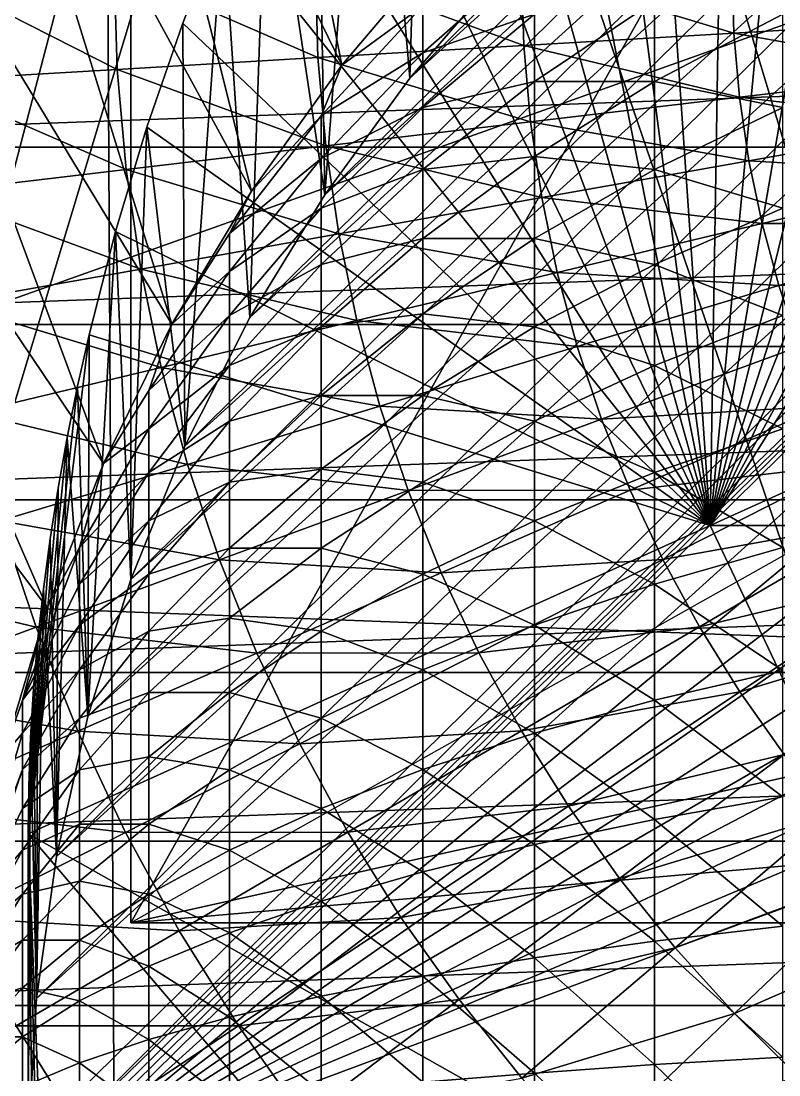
# Model space of a CAD drawing. Header units: metres. Extents: x -4.09 to 4.09, y -3.78 to 3.78.
# Drawn here: x -2.273 to -1.355, y -0.519 to 0.757 of the extents above; entities that cross this region are included whole.
import ezdxf

# ---------------------------------------------------------------- set-up
doc = ezdxf.new("R2010")
doc.units = ezdxf.units.M

msp = doc.modelspace()

# ---------------------------------------------------------------- linework, layer by layer
at = {"layer": 'statue_1', "color": 253}
for points in [[(-3.232, 0.082765, 16.714041), (3.348243, -0.166798, 15.068974), (3.367858, 2.430878, 15.064072)], [(-3.232, 2.430878, 16.714041), (-3.232, 0.082765, 16.714041), (3.367858, 2.430878, 15.064072)], [(-2.157675, -1.034236, 9.351602), (-2.881203, 1.737868, 9.351602), (-2.176662, 2.430878, 9.351602)], [(-2.176662, 2.430878, 9.351602), (2.236946, 2.430878, 9.351602), (2.216392, -1.034236, 9.351602)], [(-2.157675, -1.034236, 9.351602), (-2.176662, 2.430878, 9.351602), (2.216392, -1.034236, 9.351602)], [(-0.26407, 2.283835, 15.672838), (-0.086352, 2.290978, 15.674101), (-1.437844, 0.146119, 15.295901)], [(-1.437844, 0.146119, 15.295901), (-0.086352, 2.290978, 15.674101), (1.265203, 0.146119, 15.295901)], [(-0.440659, 2.262435, 15.669063), (-0.26407, 2.283835, 15.672838), (-1.437844, 0.146119, 15.295901)], [(-0.614804, 2.226872, 15.662797), (-0.440659, 2.262435, 15.669063), (-1.437844, 0.146119, 15.295901)], [(-0.785503, 2.177461, 15.654083), (-0.614804, 2.226872, 15.662797), (-1.437844, 0.146119, 15.295901)], [(-0.951503, 2.114514, 15.642981), (-0.785503, 2.177461, 15.654083), (-1.437844, 0.146119, 15.295901)], [(-1.111736, 2.038408, 15.629562), (-0.951503, 2.114514, 15.642981), (-1.437844, 0.146119, 15.295901)], [(-1.26514, 1.949675, 15.613918), (-1.111736, 2.038408, 15.629562), (-1.437844, 0.146119, 15.295901)], [(-1.516551, 1.881307, 19.939117), (-1.326677, 1.978532, 19.947624), (-0.086352, -3.568463, 19.462326)], [(-2.139753, 1.975148, 9.007879), (-2.139753, -0.334928, 9.007879), (-2.139753, -0.334928, 9.392891)], [(-2.139753, 1.975148, 9.392891), (-2.139753, 1.975148, 9.007879), (-2.139753, -0.334928, 9.392891)], [(1.967048, -0.334928, 9.392891), (1.967048, 1.975148, 9.392891), (-2.139753, 1.975148, 9.392891)], [(-2.139753, -0.334928, 9.392891), (1.967048, -0.334928, 9.392891), (-2.139753, 1.975148, 9.392891)], [(-2.139753, -0.334928, 9.007879), (-2.139753, 1.975148, 9.007879), (1.967048, 1.975148, 9.007879)], [(-2.139753, -0.334928, 9.007879), (1.967048, -0.334928, 9.007879), (1.967048, 1.975148, 9.007879)], [(1.967048, 1.975148, 9.007879), (1.967048, -0.334928, 9.007879), (-2.139753, 1.975148, 9.007879)], [(1.967048, -0.334928, 9.007879), (-2.139753, -0.334928, 9.007879), (-2.139753, 1.975148, 9.007879)], [(-2.139753, -0.334928, 9.007879), (-2.139753, 1.975148, 9.007879), (-0.984715, 1.718473, 7.467829)], [(-1.410648, 1.848941, 15.596153), (-1.26514, 1.949675, 15.613918), (-1.437844, 0.146119, 15.295901)], [(-1.698718, 1.770547, 19.929426), (-1.516551, 1.881307, 19.939117), (-0.086352, -3.568463, 19.462326)], [(-1.54732, 1.736802, 15.576384), (-1.410648, 1.848941, 15.596153), (-1.437844, 0.146119, 15.295901)], [(-1.872362, 1.646816, 19.918602), (-1.698718, 1.770547, 19.929426), (-0.086352, -3.568463, 19.462326)], [(-2.881203, -0.314374, 9.351602), (-2.881203, 1.737868, 9.351602), (-2.157675, -1.034236, 9.351602)], [(-1.54732, 1.736802, 15.576384), (-1.437844, 0.146119, 15.295901), (-1.629661, 1.619964, 15.787277)], [(-0.984715, -0.078253, 7.467829), (-2.139753, -0.334928, 9.007879), (-0.984715, 1.718473, 7.467829)], [(-2.852064, -1.597279, 19.634781), (-1.872362, 1.646816, 19.918602), (-0.086352, -3.568463, 19.462326)], [(-2.036418, 1.510802, 19.9067), (-1.872362, 1.646816, 19.918602), (-2.852064, -1.597279, 19.634781)], [(-1.437844, 0.146119, 15.295901), (-1.707741, 1.500744, 15.987391), (-1.629661, 1.619964, 15.787277)], [(-2.190073, 1.363195, 19.893789), (-2.036418, 1.510802, 19.9067), (-2.852064, -1.597279, 19.634781)], [(-0.120316, 1.510739, 20.097628), (-2.264017, -0.600407, 19.72538), (-2.264268, -0.634058, 19.72057)], [(-0.053453, 1.509987, 20.101959), (-0.120316, 1.510739, 20.097628), (-2.264268, -0.634058, 19.72057)], [(-2.258753, -0.639698, 19.720448), (-0.053453, 1.509987, 20.101959), (-2.264268, -0.634058, 19.72057)], [(-2.264017, -0.600407, 19.72538), (-0.120316, 1.510739, 20.097628), (-2.254116, -0.42692, 19.755968)], [(-2.258753, -0.639698, 19.720448), (-2.253239, -0.645307, 19.720566), (-0.053453, 1.509987, 20.101959)], [(-0.120316, 1.510739, 20.097628), (-0.296467, 1.500995, 20.095909), (-2.254116, -0.42692, 19.755968)], [(-2.253239, -0.645307, 19.720566), (-2.247724, -0.650978, 19.720924), (-0.053453, 1.509987, 20.101959)], [(-0.053453, 1.509987, 20.101959), (-2.247724, -0.650978, 19.720924), (0.124578, 1.495825, 20.124771)], [(-2.254116, -0.42692, 19.755968), (-0.296467, 1.500995, 20.095909), (-2.22999, -0.254779, 19.786316)], [(0.301167, 1.467062, 20.14677), (0.124578, 1.495825, 20.124771), (-2.247724, -0.650978, 19.720924)], [(-0.471239, 1.477245, 20.091721), (-2.22999, -0.254779, 19.786316), (-0.296467, 1.500995, 20.095909)], [(-1.781435, 1.379519, 16.17618), (-1.707741, 1.500744, 15.987391), (-1.437844, 0.146119, 15.295901)], [(-2.191827, -0.085177, 19.816227), (-2.22999, -0.254779, 19.786316), (-0.471239, 1.477245, 20.091721)], [(-0.643505, 1.439614, 20.085087), (-2.191827, -0.085177, 19.816227), (-0.471239, 1.477245, 20.091721)], [(-2.190073, 1.329982, 20.273502), (-1.884331, 0.703553, 20.218697), (-2.036418, 1.477558, 20.286413)], [(-1.762636, 0.846711, 20.23122), (-2.036418, 1.477558, 20.286413), (-1.884331, 0.703553, 20.218697)], [(0.475125, 1.423885, 20.167812), (0.301167, 1.467062, 20.14677), (-2.247724, -0.650978, 19.720924)], [(-2.191827, -0.085177, 19.816227), (-0.643505, 1.439614, 20.085087), (-2.139815, 0.080885, 19.845505)], [(-0.812136, 1.388417, 20.076057), (-2.139815, 0.080885, 19.845505), (-0.643505, 1.439614, 20.085087)], [(0.645385, 1.366579, 20.187757), (0.475125, 1.423885, 20.167812), (-2.247724, -0.650978, 19.720924)], [(-2.074331, 0.242215, 19.873951), (-2.139815, 0.080885, 19.845505), (-0.812136, 1.388417, 20.076057)], [(-0.975942, 1.323904, 20.064686), (-2.074331, 0.242215, 19.873951), (-0.812136, 1.388417, 20.076057)], [(-1.850492, 1.25657, 16.35313), (-1.781435, 1.379519, 16.17618), (-1.437844, 0.146119, 15.295901)], [(-1.850492, 1.25657, 16.35313), (-1.801739, 0.687699, 19.952503), (-1.781435, 1.379519, 16.17618)], [(-1.687501, 0.82011, 19.975849), (-1.781435, 1.379519, 16.17618), (-1.801739, 0.687699, 19.952503)], [(0.810695, 1.295517, 20.20647), (0.645385, 1.366579, 20.187757), (-2.247724, -0.650978, 19.720924)], [(-2.33251, 1.204841, 19.879934), (-2.190073, 1.363195, 19.893789), (-2.852064, -1.597279, 19.634781)], [(-2.190073, 1.329982, 20.273502), (-2.33251, 1.171628, 20.259645), (-1.993744, 0.550871, 20.205338)], [(-1.884331, 0.703553, 20.218697), (-2.190073, 1.329982, 20.273502), (-1.993744, 0.550871, 20.205338)], [(-2.074331, 0.242215, 19.873951), (-0.975942, 1.323904, 20.064686), (-1.995812, 0.397812, 19.901386)], [(-1.13392, 1.246575, 20.051048), (-1.995812, 0.397812, 19.901386), (-0.975942, 1.323904, 20.064686)], [(0.969989, 1.211201, 20.223824), (0.810695, 1.295517, 20.20647), (-2.247724, -0.650978, 19.720924)], [(-1.914786, 1.132275, 16.517757), (-1.850492, 1.25657, 16.35313), (-1.437844, 0.146119, 15.295901)], [(-1.914786, 1.132275, 16.517757), (-1.90476, 0.546609, 19.927628), (-1.850492, 1.25657, 16.35313)], [(-1.90476, 0.546609, 19.927628), (-1.801739, 0.687699, 19.952503), (-1.850492, 1.25657, 16.35313)], [(-1.90476, 0.546609, 19.927628), (-1.995812, 0.397812, 19.901386), (-1.13392, 1.246575, 20.051048)], [(-1.285067, 1.156902, 20.035236), (-1.90476, 0.546609, 19.927628), (-1.13392, 1.246575, 20.051048)], [(1.122264, 1.114196, 20.239704), (0.969989, 1.211201, 20.223824), (-2.247724, -0.650978, 19.720924)], [(-2.462978, 1.003311, 20.244921), (-2.090122, 0.389728, 20.191238), (-2.33251, 1.171628, 20.259645)], [(-1.993744, 0.550871, 20.205338), (-2.33251, 1.171628, 20.259645), (-2.090122, 0.389728, 20.191238)], [(-1.90476, 0.546609, 19.927628), (-1.285067, 1.156902, 20.035236), (-1.801739, 0.687699, 19.952503)], [(-1.428319, 1.055479, 20.017353), (-1.801739, 0.687699, 19.952503), (-1.285067, 1.156902, 20.035236)], [(-1.974067, 1.006945, 16.669615), (-1.914786, 1.132275, 16.517757), (-1.437844, 0.146119, 15.295901)], [(-1.914786, 1.132275, 16.517757), (-1.974067, 1.006945, 16.669615), (-1.90476, 0.546609, 19.927628)], [(1.266393, 1.005159, 20.254005), (1.122264, 1.114196, 20.239704), (-2.247724, -0.650978, 19.720924)], [(-1.687501, 0.82011, 19.975849), (-1.801739, 0.687699, 19.952503), (-1.428319, 1.055479, 20.017353)], [(-2.462978, 1.003311, 20.244921), (-2.580725, 0.825969, 20.229404), (-2.17284, 0.221191, 20.176495)], [(-2.090122, 0.389728, 20.191238), (-2.462978, 1.003311, 20.244921), (-2.17284, 0.221191, 20.176495)], [(1.401436, 0.88478, 20.266628), (1.266393, 1.005159, 20.254005), (-2.247724, -0.650978, 19.720924)], [(-2.028147, 0.880958, 16.808289), (-1.974067, 1.006945, 16.669615), (-1.437844, 0.146119, 15.295901)], [(-2.028147, 0.880958, 16.808289), (-1.995812, 0.397812, 19.901386), (-1.974067, 1.006945, 16.669615)], [(-1.90476, 0.546609, 19.927628), (-1.974067, 1.006945, 16.669615), (-1.995812, 0.397812, 19.901386)], [(1.526577, 0.753905, 20.277493), (1.401436, 0.88478, 20.266628), (-2.247724, -0.650978, 19.720924)], [(-2.077025, 0.754625, 16.933399), (-2.028147, 0.880958, 16.808289), (-1.437844, 0.146119, 15.295901)], [(-2.077025, 0.754625, 16.933399), (-2.074331, 0.242215, 19.873951), (-2.028147, 0.880958, 16.808289)], [(-2.074331, 0.242215, 19.873951), (-1.995812, 0.397812, 19.901386), (-2.028147, 0.880958, 16.808289)], [(-1.884331, 0.703553, 20.218697), (-1.785884, 0.775461, 20.345497), (-1.762636, 0.846711, 20.23122)], [(-1.650904, 0.765498, 20.646595), (-1.650904, 0.837406, 20.525925), (-1.785884, 0.718656, 20.46167)], [(-1.785884, 0.775461, 20.345497), (-1.785884, 0.718656, 20.46167), (-1.650904, 0.837406, 20.525925)], [(-3.043504, 0.82011, 0.043246), (2.870863, 0.82011, 0.043246), (-3.035671, 0.604261, 0.043246)], [(2.862967, 0.604261, 0.043246), (-3.035671, 0.604261, 0.043246), (2.870863, 0.82011, 0.043246)], [(-2.685187, 0.640544, 20.213182), (-2.24127, 0.046419, 20.161205), (-2.580725, 0.825969, 20.229404)], [(-2.17284, 0.221191, 20.176495), (-2.580725, 0.825969, 20.229404), (-2.24127, 0.046419, 20.161205)], [(-2.396428, 0.82011, 0.994541), (-2.156296, 0.698415, 1.122091), (-2.159868, 0.82011, 1.122091)], [(-2.396428, 0.82011, 0.994541), (-2.392417, 0.684535, 0.994541), (-2.156296, 0.698415, 1.122091)], [(-2.159868, 0.82011, 1.122091), (-2.156296, 0.698415, 1.122091), (-1.913157, 0.712734, 1.23567)], [(-1.91629, 0.82011, 1.23567), (-2.159868, 0.82011, 1.122091), (-1.913157, 0.712734, 1.23567)], [(-1.91629, 0.82011, 1.23567), (-1.663813, 0.727397, 1.334895), (-1.666508, 0.82011, 1.334895)], [(-1.91629, 0.82011, 1.23567), (-1.913157, 0.712734, 1.23567), (-1.663813, 0.727397, 1.334895)], [(-1.666508, 0.82011, 1.334895), (-1.663813, 0.727397, 1.334895), (-1.409144, 0.742343, 1.419429)], [(-1.4114, 0.82011, 1.419429), (-1.666508, 0.82011, 1.334895), (-1.409144, 0.742343, 1.419429)], [(-1.4114, 0.82011, 1.419429), (-1.409144, 0.742343, 1.419429), (-1.149962, 0.757602, 1.488987)], [(-1.650904, 0.683877, 20.760918), (-1.505209, 0.781258, 20.836708), (-1.650904, 0.765498, 20.646595)], [(-1.650904, 0.683877, 20.760918), (-1.505209, 0.683877, 20.951683), (-1.505209, 0.781258, 20.836708)], [(-1.3498, 0.765498, 21.026821), (-1.505209, 0.781258, 20.836708), (-1.505209, 0.683877, 20.951683)], [(-1.785884, 0.775461, 20.345497), (-1.909334, 0.642048, 20.286972), (-1.785884, 0.718656, 20.46167)], [(-1.785884, 0.775461, 20.345497), (-1.884331, 0.703553, 20.218697), (-1.909334, 0.642048, 20.286972)], [(-0.086352, -2.879025, 19.910021), (1.526577, 0.753905, 20.277493), (-2.247724, -0.650978, 19.720924)], [(-2.120389, 0.628293, 17.044605), (-2.077025, 0.754625, 16.933399), (-1.437844, 0.146119, 15.295901)], [(-2.077025, 0.754625, 16.933399), (-2.120389, 0.628293, 17.044605), (-2.074331, 0.242215, 19.873951)], [(-1.650904, 0.765498, 20.646595), (-1.785884, 0.718656, 20.46167), (-1.785884, 0.652482, 20.572754)], [(-1.650904, 0.683877, 20.760918), (-1.650904, 0.765498, 20.646595), (-1.785884, 0.652482, 20.572754)], [(-1.3498, 0.652482, 21.139845), (-1.3498, 0.765498, 21.026821), (-1.505209, 0.683877, 20.951683)], [(-1.409144, 0.742343, 1.419429), (-1.144447, 0.695282, 1.488987), (-1.149962, 0.757602, 1.488987)], [(-1.409144, 0.742343, 1.419429), (-1.663813, 0.727397, 1.334895), (-1.402251, 0.664858, 1.419429)], [(-1.409144, 0.742343, 1.419429), (-1.402251, 0.664858, 1.419429), (-1.144447, 0.695282, 1.488987)], [(-1.913157, 0.712734, 1.23567), (-1.655604, 0.634967, 1.334895), (-1.663813, 0.727397, 1.334895)], [(-1.785884, 0.718656, 20.46167), (-1.909334, 0.642048, 20.286972), (-1.909334, 0.590537, 20.392326)], [(-1.785884, 0.652482, 20.572754), (-1.785884, 0.718656, 20.46167), (-1.909334, 0.590537, 20.392326)], [(-1.663813, 0.727397, 1.334895), (-1.655604, 0.634967, 1.334895), (-1.402251, 0.664858, 1.419429)], [(-1.913157, 0.712734, 1.23567), (-2.156296, 0.698415, 1.122091), (-1.903694, 0.605702, 1.23567)], [(-1.993744, 0.550871, 20.205338), (-1.909334, 0.642048, 20.286972), (-1.884331, 0.703553, 20.218697)], [(-1.913157, 0.712734, 1.23567), (-1.903694, 0.605702, 1.23567), (-1.655604, 0.634967, 1.334895)], [(-2.392417, 0.684535, 0.994541), (-2.145581, 0.577159, 1.122091), (-2.156296, 0.698415, 1.122091)], [(-2.156296, 0.698415, 1.122091), (-2.145581, 0.577159, 1.122091), (-1.903694, 0.605702, 1.23567)], [(-1.402251, 0.664858, 1.419429), (-1.135298, 0.6334, 1.488987), (-1.144447, 0.695282, 1.488987)], [(-2.392417, 0.684535, 0.994541), (-2.380511, 0.549429, 0.994541), (-2.145581, 0.577159, 1.122091)], [(-1.650904, 0.683877, 20.760918), (-1.785884, 0.652482, 20.572754), (-1.785884, 0.577347, 20.677994)], [(-1.650904, 0.593075, 20.868107), (-1.650904, 0.683877, 20.760918), (-1.785884, 0.577347, 20.677994)], [(-1.650904, 0.593075, 20.868107), (-1.505209, 0.683877, 20.951683), (-1.650904, 0.683877, 20.760918)], [(-1.650904, 0.593075, 20.868107), (-1.505209, 0.577347, 21.05822), (-1.505209, 0.683877, 20.951683)], [(-1.3498, 0.652482, 21.139845), (-1.505209, 0.683877, 20.951683), (-1.505209, 0.577347, 21.05822)], [(-1.402251, 0.664858, 1.419429), (-1.655604, 0.634967, 1.334895), (-1.390908, 0.587906, 1.419429)], [(-1.402251, 0.664858, 1.419429), (-1.390908, 0.587906, 1.419429), (-1.135298, 0.6334, 1.488987)], [(-1.909334, 0.530505, 20.493069), (-1.785884, 0.652482, 20.572754), (-1.909334, 0.590537, 20.392326)], [(-1.785884, 0.577347, 20.677994), (-1.785884, 0.652482, 20.572754), (-1.909334, 0.530505, 20.493069)], [(-1.3498, 0.530505, 21.243149), (-1.3498, 0.652482, 21.139845), (-1.505209, 0.577347, 21.05822)], [(-2.24127, 0.046419, 20.161205), (-2.685187, 0.640544, 20.213182), (-2.295036, -0.133366, 20.145475)], [(-1.909334, 0.590537, 20.392326), (-1.909334, 0.642048, 20.286972), (-2.020251, 0.499736, 20.224554)], [(-1.993744, 0.550871, 20.205338), (-2.020251, 0.499736, 20.224554), (-1.909334, 0.642048, 20.286972)], [(-2.158239, 0.502305, 17.141605), (-2.120389, 0.628293, 17.044605), (-1.437844, 0.146119, 15.295901)], [(-2.158239, 0.502305, 17.141605), (-2.139815, 0.080885, 19.845505), (-2.120389, 0.628293, 17.044605)], [(-2.074331, 0.242215, 19.873951), (-2.120389, 0.628293, 17.044605), (-2.139815, 0.080885, 19.845505)], [(-1.903694, 0.605702, 1.23567), (-1.642069, 0.543194, 1.334895), (-1.655604, 0.634967, 1.334895)], [(-1.655604, 0.634967, 1.334895), (-1.642069, 0.543194, 1.334895), (-1.390908, 0.587906, 1.419429)], [(-1.390908, 0.587906, 1.419429), (-1.122577, 0.572145, 1.488987), (-1.135298, 0.6334, 1.488987)], [(-3.012047, 0.38954, 0.043246), (-3.035671, 0.604261, 0.043246), (2.862967, 0.604261, 0.043246)], [(2.839343, 0.38954, 0.043246), (-3.012047, 0.38954, 0.043246), (2.862967, 0.604261, 0.043246)], [(-1.903694, 0.605702, 1.23567), (-2.145581, 0.577159, 1.122091), (-1.887965, 0.499423, 1.23567)], [(-1.903694, 0.605702, 1.23567), (-1.887965, 0.499423, 1.23567), (-1.642069, 0.543194, 1.334895)], [(-2.020251, 0.453866, 20.318371), (-1.909334, 0.590537, 20.392326), (-2.020251, 0.499736, 20.224554)], [(-1.909334, 0.530505, 20.493069), (-1.909334, 0.590537, 20.392326), (-2.020251, 0.453866, 20.318371)], [(-1.650904, 0.593075, 20.868107), (-1.785884, 0.577347, 20.677994), (-1.785884, 0.493752, 20.77667)], [(-1.650904, 0.493752, 20.967434), (-1.650904, 0.593075, 20.868107), (-1.785884, 0.493752, 20.77667)], [(-1.650904, 0.493752, 20.967434), (-1.505209, 0.577347, 21.05822), (-1.650904, 0.593075, 20.868107)], [(-1.390908, 0.587906, 1.419429), (-1.642069, 0.543194, 1.334895), (-1.375054, 0.511737, 1.419429)], [(-1.390908, 0.587906, 1.419429), (-1.375054, 0.511737, 1.419429), (-1.122577, 0.572145, 1.488987)], [(-2.380511, 0.549429, 0.994541), (-2.127784, 0.456717, 1.122091), (-2.145581, 0.577159, 1.122091)], [(-2.145581, 0.577159, 1.122091), (-2.127784, 0.456717, 1.122091), (-1.887965, 0.499423, 1.23567)], [(-1.909334, 0.462357, 20.588509), (-1.785884, 0.577347, 20.677994), (-1.909334, 0.530505, 20.493069)], [(-1.785884, 0.493752, 20.77667), (-1.785884, 0.577347, 20.677994), (-1.909334, 0.462357, 20.588509)], [(-1.650904, 0.493752, 20.967434), (-1.505209, 0.462357, 21.155598), (-1.505209, 0.577347, 21.05822)], [(-1.3498, 0.530505, 21.243149), (-1.505209, 0.577347, 21.05822), (-1.505209, 0.462357, 21.155598)], [(-1.122577, 0.572145, 1.488987), (-1.375054, 0.511737, 1.419429), (-1.106222, 0.511768, 1.488987)], [(-2.380511, 0.549429, 0.994541), (-2.360646, 0.415264, 0.994541), (-2.127784, 0.456717, 1.122091)], [(-2.090122, 0.389728, 20.191238), (-2.020251, 0.499736, 20.224554), (-1.993744, 0.550871, 20.205338)], [(-1.887965, 0.499423, 1.23567), (-1.623144, 0.452362, 1.334895), (-1.642069, 0.543194, 1.334895)], [(-1.642069, 0.543194, 1.334895), (-1.623144, 0.452362, 1.334895), (-1.375054, 0.511737, 1.419429)], [(-1.909334, 0.530505, 20.493069), (-2.020251, 0.453866, 20.318371), (-2.020251, 0.400412, 20.408081)], [(-1.909334, 0.462357, 20.588509), (-1.909334, 0.530505, 20.493069), (-2.020251, 0.400412, 20.408081)], [(-1.3498, 0.400412, 21.336025), (-1.3498, 0.530505, 21.243149), (-1.505209, 0.462357, 21.155598)], [(-1.623144, 0.452362, 1.334895), (-1.354688, 0.436633, 1.419429), (-1.375054, 0.511737, 1.419429)], [(-1.375054, 0.511737, 1.419429), (-1.354688, 0.436633, 1.419429), (-1.106222, 0.511768, 1.488987)], [(-1.354688, 0.436633, 1.419429), (-1.086357, 0.452424, 1.488987), (-1.106222, 0.511768, 1.488987)], [(-2.191827, -0.085177, 19.816227), (-2.139815, 0.080885, 19.845505), (-2.158239, 0.502305, 17.141605)], [(-2.190511, 0.377007, 17.224133), (-2.191827, -0.085177, 19.816227), (-2.158239, 0.502305, 17.141605)], [(-2.190511, 0.377007, 17.224133), (-2.158239, 0.502305, 17.141605), (-1.437844, 0.146119, 15.295901)], [(-1.887965, 0.499423, 1.23567), (-2.127784, 0.456717, 1.122091), (-1.866033, 0.39424, 1.23567)], [(-2.020251, 0.453866, 20.318371), (-2.020251, 0.499736, 20.224554), (-2.090122, 0.389728, 20.191238)], [(-1.887965, 0.499423, 1.23567), (-1.866033, 0.39424, 1.23567), (-1.623144, 0.452362, 1.334895)], [(-1.909334, 0.386564, 20.677994), (-1.785884, 0.493752, 20.77667), (-1.909334, 0.462357, 20.588509)], [(-1.785884, 0.402324, 20.868107), (-1.785884, 0.493752, 20.77667), (-1.909334, 0.386564, 20.677994)], [(-1.650904, 0.493752, 20.967434), (-1.785884, 0.493752, 20.77667), (-1.785884, 0.402324, 20.868107)], [(-1.650904, 0.386564, 21.05822), (-1.650904, 0.493752, 20.967434), (-1.785884, 0.402324, 20.868107)], [(-1.650904, 0.386564, 21.05822), (-1.505209, 0.462357, 21.155598), (-1.650904, 0.493752, 20.967434)], [(-1.909334, 0.462357, 20.588509), (-2.020251, 0.400412, 20.408081), (-2.020251, 0.339753, 20.493069)], [(-1.909334, 0.386564, 20.677994), (-1.909334, 0.462357, 20.588509), (-2.020251, 0.339753, 20.493069)], [(-1.650904, 0.386564, 21.05822), (-1.505209, 0.339753, 21.243149), (-1.505209, 0.462357, 21.155598)], [(-1.3498, 0.400412, 21.336025), (-1.505209, 0.462357, 21.155598), (-1.505209, 0.339753, 21.243149)], [(-2.360646, 0.415264, 0.994541), (-2.102906, 0.33756, 1.122091), (-2.127784, 0.456717, 1.122091)], [(-2.127784, 0.456717, 1.122091), (-2.102906, 0.33756, 1.122091), (-1.866033, 0.39424, 1.23567)], [(-2.118008, 0.309642, 20.240307), (-2.020251, 0.453866, 20.318371), (-2.090122, 0.389728, 20.191238)], [(-2.118008, 0.309642, 20.240307), (-2.020251, 0.400412, 20.408081), (-2.020251, 0.453866, 20.318371)], [(-1.623144, 0.452362, 1.334895), (-1.866033, 0.39424, 1.23567), (-1.598893, 0.362814, 1.334895)], [(-1.623144, 0.452362, 1.334895), (-1.598893, 0.362814, 1.334895), (-1.354688, 0.436633, 1.419429)], [(-1.354688, 0.436633, 1.419429), (-1.329998, 0.362845, 1.419429), (-1.086357, 0.452424, 1.488987)], [(-1.354688, 0.436633, 1.419429), (-1.598893, 0.362814, 1.334895), (-1.329998, 0.362845, 1.419429)], [(-2.360646, 0.415264, 0.994541), (-2.332948, 0.282477, 0.994541), (-2.102906, 0.33756, 1.122091)], [(-2.118008, 0.263114, 20.318371), (-2.020251, 0.400412, 20.408081), (-2.118008, 0.309642, 20.240307)], [(-2.118008, 0.263114, 20.318371), (-2.020251, 0.339753, 20.493069), (-2.020251, 0.400412, 20.408081)], [(-1.909334, 0.303658, 20.760918), (-1.785884, 0.402324, 20.868107), (-1.909334, 0.386564, 20.677994)], [(-1.785884, 0.303658, 20.951683), (-1.785884, 0.402324, 20.868107), (-1.909334, 0.303658, 20.760918)], [(-1.650904, 0.386564, 21.05822), (-1.785884, 0.402324, 20.868107), (-1.785884, 0.303658, 20.951683)], [(-1.3498, 0.263114, 21.417847), (-1.3498, 0.400412, 21.336025), (-1.505209, 0.339753, 21.243149)], [(-3.012047, 0.38954, 0.043246), (2.839343, 0.38954, 0.043246), (-2.972756, 0.177138, 0.043246)], [(2.800114, 0.177138, 0.043246), (-2.972756, 0.177138, 0.043246), (2.839343, 0.38954, 0.043246)], [(-2.17284, 0.221191, 20.176495), (-2.118008, 0.309642, 20.240307), (-2.090122, 0.389728, 20.191238)], [(-2.102906, 0.33756, 1.122091), (-1.837959, 0.29053, 1.23567), (-1.866033, 0.39424, 1.23567)], [(-1.909334, 0.386564, 20.677994), (-2.020251, 0.339753, 20.493069), (-2.020251, 0.272263, 20.572754)], [(-1.909334, 0.303658, 20.760918), (-1.909334, 0.386564, 20.677994), (-2.020251, 0.272263, 20.572754)], [(-1.866033, 0.39424, 1.23567), (-1.837959, 0.29053, 1.23567), (-1.598893, 0.362814, 1.334895)], [(-1.650904, 0.272263, 21.139845), (-1.650904, 0.386564, 21.05822), (-1.785884, 0.303658, 20.951683)], [(-1.650904, 0.272263, 21.139845), (-1.505209, 0.339753, 21.243149), (-1.650904, 0.386564, 21.05822)], [(-0.89429, 0.391671, 13.903325), (-1.437844, 0.146119, 15.295901), (1.265203, 0.146119, 15.295901)], [(-0.89429, 0.391671, 13.903325), (-0.89429, -0.999457, 13.903325), (-1.437844, 0.146119, 15.295901)], [(-2.264268, -0.227238, 17.413246), (-2.190511, 0.377007, 17.224133), (-1.437844, 0.146119, 15.295901)], [(-2.204423, 0.314718, 17.259899), (-2.190511, 0.377007, 17.224133), (-2.264268, -0.227238, 17.413246)], [(-2.190511, 0.377007, 17.224133), (-2.204423, 0.314718, 17.259899), (-2.191827, -0.085177, 19.816227)], [(-1.837959, 0.29053, 1.23567), (-1.56944, 0.274832, 1.334895), (-1.598893, 0.362814, 1.334895)], [(-1.56944, 0.274832, 1.334895), (-1.329998, 0.362845, 1.419429), (-1.598893, 0.362814, 1.334895)], [(-1.56944, 0.274832, 1.334895), (-1.301047, 0.290655, 1.419429), (-1.329998, 0.362845, 1.419429)], [(-2.102906, 0.33756, 1.122091), (-2.332948, 0.282477, 0.994541), (-2.071135, 0.220032, 1.122091)], [(-2.020251, 0.272263, 20.572754), (-2.020251, 0.339753, 20.493069), (-2.118008, 0.210319, 20.392326)], [(-2.118008, 0.263114, 20.318371), (-2.118008, 0.210319, 20.392326), (-2.020251, 0.339753, 20.493069)], [(-2.102906, 0.33756, 1.122091), (-2.071135, 0.220032, 1.122091), (-1.837959, 0.29053, 1.23567)], [(-1.650904, 0.272263, 21.139845), (-1.505209, 0.210319, 21.320274), (-1.505209, 0.339753, 21.243149)], [(-1.3498, 0.263114, 21.417847), (-1.505209, 0.339753, 21.243149), (-1.505209, 0.210319, 21.320274)], [(-2.216956, 0.252743, 17.291965), (-2.204423, 0.314718, 17.259899), (-2.264268, -0.227238, 17.413246)], [(-2.204423, 0.314718, 17.259899), (-2.216956, 0.252743, 17.291965), (-2.191827, -0.085177, 19.816227)], [(-2.118008, 0.263114, 20.318371), (-2.118008, 0.309642, 20.240307), (-2.17284, 0.221191, 20.176495)], [(-1.909334, 0.303658, 20.760918), (-2.020251, 0.272263, 20.572754), (-2.020251, 0.198412, 20.646595)], [(-1.909334, 0.214173, 20.836708), (-1.909334, 0.303658, 20.760918), (-2.020251, 0.198412, 20.646595)], [(-1.909334, 0.214173, 20.836708), (-1.785884, 0.303658, 20.951683), (-1.909334, 0.303658, 20.760918)], [(-1.785884, 0.198412, 21.026821), (-1.785884, 0.303658, 20.951683), (-1.909334, 0.214173, 20.836708)], [(-1.650904, 0.272263, 21.139845), (-1.785884, 0.303658, 20.951683), (-1.785884, 0.198412, 21.026821)], [(-2.332948, 0.282477, 0.994541), (-2.297543, 0.151571, 0.994541), (-2.071135, 0.220032, 1.122091)], [(-1.837959, 0.29053, 1.23567), (-2.071135, 0.220032, 1.122091), (-1.803869, 0.188637, 1.23567)], [(-1.837959, 0.29053, 1.23567), (-1.803869, 0.188637, 1.23567), (-1.56944, 0.274832, 1.334895)], [(-1.56944, 0.274832, 1.334895), (-1.534912, 0.188731, 1.334895), (-1.301047, 0.290655, 1.419429)], [(-1.301047, 0.290655, 1.419429), (-1.534912, 0.188731, 1.334895), (-1.267834, 0.220282, 1.419429)], [(-2.118008, 0.151571, 20.46167), (-2.020251, 0.272263, 20.572754), (-2.118008, 0.210319, 20.392326)], [(-2.020251, 0.198412, 20.646595), (-2.020251, 0.272263, 20.572754), (-2.118008, 0.151571, 20.46167)], [(-1.56944, 0.274832, 1.334895), (-1.803869, 0.188637, 1.23567), (-1.534912, 0.188731, 1.334895)], [(-1.650904, 0.151571, 21.21175), (-1.650904, 0.272263, 21.139845), (-1.785884, 0.198412, 21.026821)], [(-1.650904, 0.151571, 21.21175), (-1.505209, 0.210319, 21.320274), (-1.650904, 0.272263, 21.139845)], [(-2.201854, 0.119517, 20.224554), (-2.118008, 0.263114, 20.318371), (-2.17284, 0.221191, 20.176495)], [(-2.201854, 0.119517, 20.224554), (-2.118008, 0.210319, 20.392326), (-2.118008, 0.263114, 20.318371)], [(-1.3498, 0.119517, 21.488045), (-1.3498, 0.263114, 21.417847), (-1.505209, 0.210319, 21.320274)], [(-2.228047, 0.191112, 17.320313), (-2.216956, 0.252743, 17.291965), (-2.264268, -0.227238, 17.413246)], [(-2.216956, 0.252743, 17.291965), (-2.228047, 0.191112, 17.320313), (-2.22999, -0.254779, 19.786316)], [(-2.191827, -0.085177, 19.816227), (-2.216956, 0.252743, 17.291965), (-2.22999, -0.254779, 19.786316)], [(-2.297543, 0.151571, 0.994541), (-2.03247, 0.104572, 1.122091), (-2.071135, 0.220032, 1.122091)], [(-2.24127, 0.046419, 20.161205), (-2.201854, 0.119517, 20.224554), (-2.17284, 0.221191, 20.176495)], [(-2.03247, 0.104572, 1.122091), (-1.803869, 0.188637, 1.23567), (-2.071135, 0.220032, 1.122091)], [(-1.534912, 0.188731, 1.334895), (-1.49537, 0.104791, 1.334895), (-1.267834, 0.220282, 1.419429)], [(-1.267834, 0.220282, 1.419429), (-1.49537, 0.104791, 1.334895), (-1.230612, 0.151978, 1.419429)], [(-2.118008, 0.151571, 20.46167), (-2.118008, 0.210319, 20.392326), (-2.201854, 0.074963, 20.286972)], [(-2.201854, 0.119517, 20.224554), (-2.201854, 0.074963, 20.286972), (-2.118008, 0.210319, 20.392326)], [(-1.909334, 0.214173, 20.836708), (-2.020251, 0.198412, 20.646595), (-2.020251, 0.118734, 20.714088)], [(-1.909334, 0.118734, 20.904852), (-1.909334, 0.214173, 20.836708), (-2.020251, 0.118734, 20.714088)], [(-1.909334, 0.118734, 20.904852), (-1.785884, 0.198412, 21.026821), (-1.909334, 0.214173, 20.836708)], [(-1.650904, 0.151571, 21.21175), (-1.505209, 0.074963, 21.386446), (-1.505209, 0.210319, 21.320274)], [(-1.3498, 0.119517, 21.488045), (-1.505209, 0.210319, 21.320274), (-1.505209, 0.074963, 21.386446)], [(-2.118008, 0.087308, 20.525925), (-2.020251, 0.198412, 20.646595), (-2.118008, 0.151571, 20.46167)], [(-2.020251, 0.118734, 20.714088), (-2.020251, 0.198412, 20.646595), (-2.118008, 0.087308, 20.525925)], [(-1.785884, 0.087308, 21.093014), (-1.785884, 0.198412, 21.026821), (-1.909334, 0.118734, 20.904852)], [(-1.650904, 0.151571, 21.21175), (-1.785884, 0.198412, 21.026821), (-1.785884, 0.087308, 21.093014)], [(-2.237635, 0.129857, 17.344917), (-2.228047, 0.191112, 17.320313), (-2.264268, -0.227238, 17.413246)], [(-2.228047, 0.191112, 17.320313), (-2.237635, 0.129857, 17.344917), (-2.22999, -0.254779, 19.786316)], [(-2.03247, 0.104572, 1.122091), (-1.763826, 0.088937, 1.23567), (-1.803869, 0.188637, 1.23567)], [(-1.763826, 0.088937, 1.23567), (-1.534912, 0.188731, 1.334895), (-1.803869, 0.188637, 1.23567)], [(-1.763826, 0.088937, 1.23567), (-1.49537, 0.104791, 1.334895), (-1.534912, 0.188731, 1.334895)], [(-2.918175, -0.031849, 0.043246), (-2.972756, 0.177138, 0.043246), (2.800114, 0.177138, 0.043246)], [(2.745471, -0.031849, 0.043246), (-2.918175, -0.031849, 0.043246), (2.800114, 0.177138, 0.043246)], [(-2.297543, 0.151571, 0.994541), (-2.516494, 0.085365, 0.853454), (-2.254492, 0.022951, 0.994541)], [(-2.297543, 0.151571, 0.994541), (-2.254492, 0.022951, 0.994541), (-2.03247, 0.104572, 1.122091)], [(-0.89429, -0.999457, 13.903325), (-2.264268, -0.227238, 17.413246), (-1.437844, 0.146119, 15.295901)], [(-2.118008, 0.151571, 20.46167), (-2.201854, 0.074963, 20.286972), (-2.201854, 0.025395, 20.345497)], [(-2.118008, 0.087308, 20.525925), (-2.118008, 0.151571, 20.46167), (-2.201854, 0.025395, 20.345497)], [(-1.650904, 0.025395, 21.273443), (-1.650904, 0.151571, 21.21175), (-1.785884, 0.087308, 21.093014)], [(-1.650904, 0.025395, 21.273443), (-1.505209, 0.074963, 21.386446), (-1.650904, 0.151571, 21.21175)], [(-1.49537, 0.104791, 1.334895), (-1.450941, 0.023327, 1.334895), (-1.230612, 0.151978, 1.419429)], [(-1.450941, 0.023327, 1.334895), (-1.189441, 0.08596, 1.419429), (-1.230612, 0.151978, 1.419429)], [(-2.245781, 0.069041, 17.365765), (-2.237635, 0.129857, 17.344917), (-2.264268, -0.227238, 17.413246)], [(-2.22999, -0.254779, 19.786316), (-2.237635, 0.129857, 17.344917), (-2.245781, 0.069041, 17.365765)], [(-2.201854, 0.119517, 20.224554), (-2.271224, -0.065406, 20.177723), (-2.201854, 0.074963, 20.286972)], [(-2.201854, 0.119517, 20.224554), (-2.24127, 0.046419, 20.161205), (-2.271224, -0.065406, 20.177723)], [(-2.118008, 0.017969, 20.584656), (-2.020251, 0.118734, 20.714088), (-2.118008, 0.087308, 20.525925)], [(-2.020251, 0.033729, 20.774769), (-2.020251, 0.118734, 20.714088), (-2.118008, 0.017969, 20.584656)], [(-1.909334, 0.118734, 20.904852), (-2.020251, 0.118734, 20.714088), (-2.020251, 0.033729, 20.774769)], [(-1.909334, 0.017969, 20.964882), (-1.909334, 0.118734, 20.904852), (-2.020251, 0.033729, 20.774769)], [(-1.909334, 0.017969, 20.964882), (-1.785884, 0.087308, 21.093014), (-1.909334, 0.118734, 20.904852)], [(-1.3498, -0.029405, 21.546148), (-1.3498, 0.119517, 21.488045), (-1.505209, 0.074963, 21.386446)], [(-2.03247, 0.104572, 1.122091), (-2.254492, 0.022951, 0.994541), (-1.987164, -0.008413, 1.122091)], [(-2.03247, 0.104572, 1.122091), (-1.987164, -0.008413, 1.122091), (-1.763826, 0.088937, 1.23567)], [(-1.763826, 0.088937, 1.23567), (-1.718019, -0.008256, 1.23567), (-1.49537, 0.104791, 1.334895)], [(-1.718019, -0.008256, 1.23567), (-1.450941, 0.023327, 1.334895), (-1.49537, 0.104791, 1.334895)], [(-3.640074, 0.093355, 16.691854), (-2.259819, -1.026841, 9.351602), (-3.574088, 0.086023, 16.712542)], [(-2.259819, -1.026841, 9.351602), (-3.640074, 0.093355, 16.691854), (-2.360208, -1.004846, 9.351602)], [(-2.157675, -1.034236, 9.351602), (-3.574088, 0.086023, 16.712542), (-2.259819, -1.026841, 9.351602)], [(-3.506347, 0.084676, 16.726543), (-3.574088, 0.086023, 16.712542), (-2.157675, -1.034236, 9.351602)], [(-3.506347, 0.084676, 16.726543), (-2.157675, -1.034236, 9.351602), (-3.232, 0.082765, 16.714041)], [(3.348243, -0.166798, 15.068974), (-3.232, 0.082765, 16.714041), (-2.157675, -1.034236, 9.351602)], [(-2.516494, 0.085365, 0.853454), (-2.469182, -0.055975, 0.853454), (-2.254492, 0.022951, 0.994541)], [(-2.118008, 0.087308, 20.525925), (-2.201854, 0.025395, 20.345497), (-2.201854, -0.028841, 20.399727)], [(-2.118008, 0.017969, 20.584656), (-2.118008, 0.087308, 20.525925), (-2.201854, -0.028841, 20.399727)], [(-1.763826, 0.088937, 1.23567), (-1.987164, -0.008413, 1.122091), (-1.718019, -0.008256, 1.23567)], [(-1.785884, -0.028841, 21.149807), (-1.785884, 0.087308, 21.093014), (-1.909334, 0.017969, 20.964882)], [(-1.650904, 0.025395, 21.273443), (-1.785884, 0.087308, 21.093014), (-1.785884, -0.028841, 21.149807)], [(-1.450941, 0.023327, 1.334895), (-1.401812, -0.05538, 1.334895), (-1.189441, 0.08596, 1.419429)], [(-1.189441, 0.08596, 1.419429), (-1.401812, -0.05538, 1.334895), (-1.144447, 0.022512, 1.419429)], [(-2.271224, -0.065406, 20.177723), (-2.201854, 0.025395, 20.345497), (-2.201854, 0.074963, 20.286972)], [(-2.252424, 0.008695, 17.382843), (-2.245781, 0.069041, 17.365765), (-2.264268, -0.227238, 17.413246)], [(-2.254116, -0.42692, 19.755968), (-2.22999, -0.254779, 19.786316), (-2.245781, 0.069041, 17.365765)], [(-2.252424, 0.008695, 17.382843), (-2.254116, -0.42692, 19.755968), (-2.245781, 0.069041, 17.365765)], [(-1.650904, 0.025395, 21.273443), (-1.505209, -0.065406, 21.441216), (-1.505209, 0.074963, 21.386446)], [(-1.3498, -0.029405, 21.546148), (-1.505209, 0.074963, 21.386446), (-1.505209, -0.065406, 21.441216)], [(-2.24127, 0.046419, 20.161205), (-2.295036, -0.133366, 20.145475), (-2.271224, -0.065406, 20.177723)], [(-2.118008, -0.055975, 20.637459), (-2.020251, 0.033729, 20.774769), (-2.118008, 0.017969, 20.584656)], [(-2.020251, -0.055975, 20.828224), (-2.020251, 0.033729, 20.774769), (-2.118008, -0.055975, 20.637459)], [(-1.909334, 0.017969, 20.964882), (-2.020251, 0.033729, 20.774769), (-2.020251, -0.055975, 20.828224)], [(-2.203984, -0.102911, 0.994541), (-2.254492, 0.022951, 0.994541), (-2.469182, -0.055975, 0.853454)], [(-2.271224, -0.105481, 20.225031), (-2.201854, 0.025395, 20.345497), (-2.271224, -0.065406, 20.177723)], [(-2.271224, -0.105481, 20.225031), (-2.201854, -0.028841, 20.399727), (-2.201854, 0.025395, 20.345497)], [(-2.203984, -0.102911, 0.994541), (-1.987164, -0.008413, 1.122091), (-2.254492, 0.022951, 0.994541)], [(-2.118008, 0.017969, 20.584656), (-2.201854, -0.028841, 20.399727), (-2.201854, -0.08737, 20.449295)], [(-2.118008, -0.055975, 20.637459), (-2.118008, 0.017969, 20.584656), (-2.201854, -0.08737, 20.449295)], [(-1.909334, -0.08737, 21.016386), (-1.909334, 0.017969, 20.964882), (-2.020251, -0.055975, 20.828224)], [(-1.909334, -0.08737, 21.016386), (-1.785884, -0.028841, 21.149807), (-1.909334, 0.017969, 20.964882)], [(-1.650904, -0.105481, 21.324505), (-1.650904, 0.025395, 21.273443), (-1.785884, -0.028841, 21.149807)], [(-1.718019, -0.008256, 1.23567), (-1.666633, -0.102598, 1.23567), (-1.450941, 0.023327, 1.334895)], [(-1.450941, 0.023327, 1.334895), (-1.666633, -0.102598, 1.23567), (-1.401812, -0.05538, 1.334895)], [(-1.650904, -0.105481, 21.324505), (-1.505209, -0.065406, 21.441216), (-1.650904, 0.025395, 21.273443)], [(-1.348171, -0.131079, 1.334895), (-1.144447, 0.022512, 1.419429), (-1.401812, -0.05538, 1.334895)], [(-2.257625, -0.05115, 17.396137), (-2.252424, 0.008695, 17.382843), (-2.264268, -0.227238, 17.413246)], [(-2.252424, 0.008695, 17.382843), (-2.257625, -0.05115, 17.396137), (-2.254116, -0.42692, 19.755968)], [(-2.203984, -0.102911, 0.994541), (-1.935215, -0.118515, 1.122091), (-1.987164, -0.008413, 1.122091)], [(-1.987164, -0.008413, 1.122091), (-1.935215, -0.118515, 1.122091), (-1.718019, -0.008256, 1.23567)], [(-1.718019, -0.008256, 1.23567), (-1.935215, -0.118515, 1.122091), (-1.666633, -0.102598, 1.23567)], [(-2.918175, -0.031849, 0.043246), (2.745471, -0.031849, 0.043246), (-2.848429, -0.236293, 0.043246)], [(2.675725, -0.236293, 0.043246), (-2.848429, -0.236293, 0.043246), (2.745471, -0.031849, 0.043246)], [(-2.271224, -0.149315, 20.268867), (-2.201854, -0.028841, 20.399727), (-2.271224, -0.105481, 20.225031)], [(-2.271224, -0.149315, 20.268867), (-2.201854, -0.08737, 20.449295), (-2.201854, -0.028841, 20.399727)], [(-1.785884, -0.149315, 21.196815), (-1.785884, -0.028841, 21.149807), (-1.909334, -0.08737, 21.016386)], [(-1.650904, -0.105481, 21.324505), (-1.785884, -0.028841, 21.149807), (-1.785884, -0.149315, 21.196815)], [(-1.3498, -0.18259, 21.591755), (-1.3498, -0.029405, 21.546148), (-1.505209, -0.065406, 21.441216)], [(-2.413661, -0.194308, 0.853454), (-2.203984, -0.102911, 0.994541), (-2.469182, -0.055975, 0.853454)], [(-2.261322, -0.110462, 17.40564), (-2.257625, -0.05115, 17.396137), (-2.264268, -0.227238, 17.413246)], [(-2.257625, -0.05115, 17.396137), (-2.261322, -0.110462, 17.40564), (-2.254116, -0.42692, 19.755968)], [(-2.118008, -0.055975, 20.637459), (-2.201854, -0.08737, 20.449295), (-2.201854, -0.149785, 20.493862)], [(-2.118008, -0.134024, 20.683975), (-2.118008, -0.055975, 20.637459), (-2.201854, -0.149785, 20.493862)], [(-2.118008, -0.134024, 20.683975), (-2.020251, -0.055975, 20.828224), (-2.118008, -0.055975, 20.637459)], [(-2.020251, -0.149785, 20.874088), (-2.020251, -0.055975, 20.828224), (-2.118008, -0.134024, 20.683975)], [(-1.909334, -0.08737, 21.016386), (-2.020251, -0.055975, 20.828224), (-2.020251, -0.149785, 20.874088)], [(-1.666633, -0.102598, 1.23567), (-1.609734, -0.193744, 1.23567), (-1.401812, -0.05538, 1.334895)], [(-1.609734, -0.193744, 1.23567), (-1.348171, -0.131079, 1.334895), (-1.401812, -0.05538, 1.334895)], [(-2.271224, -0.105481, 20.225031), (-2.271224, -0.065406, 20.177723), (-2.295036, -0.133366, 20.145475)], [(-1.650904, -0.105481, 21.324505), (-1.505209, -0.209817, 21.484207), (-1.505209, -0.065406, 21.441216)], [(-1.3498, -0.18259, 21.591755), (-1.505209, -0.065406, 21.441216), (-1.505209, -0.209817, 21.484207)], [(-2.271224, -0.196627, 20.308933), (-2.201854, -0.08737, 20.449295), (-2.271224, -0.149315, 20.268867)], [(-2.271224, -0.196627, 20.308933), (-2.201854, -0.149785, 20.493862), (-2.201854, -0.08737, 20.449295)], [(0.812011, -0.078253, 7.467829), (1.967048, -0.334928, 9.007879), (-2.139753, -0.334928, 9.007879)], [(-0.984715, -0.078253, 7.467829), (0.812011, -0.078253, 7.467829), (-2.139753, -0.334928, 9.007879)], [(-1.909334, -0.196627, 21.059013), (-1.909334, -0.08737, 21.016386), (-2.020251, -0.149785, 20.874088)], [(-1.909334, -0.196627, 21.059013), (-1.785884, -0.149315, 21.196815), (-1.909334, -0.08737, 21.016386)], [(-2.203984, -0.102911, 0.994541), (-2.413661, -0.194308, 0.853454), (-2.146144, -0.225609, 0.994541)], [(-2.3337, -0.316974, 20.129412), (-2.271224, -0.149315, 20.268867), (-2.271224, -0.105481, 20.225031)], [(-2.3337, -0.316974, 20.129412), (-2.271224, -0.105481, 20.225031), (-2.295036, -0.133366, 20.145475)], [(-2.263578, -0.169148, 17.411345), (-2.261322, -0.110462, 17.40564), (-2.264268, -0.227238, 17.413246)], [(-2.261322, -0.110462, 17.40564), (-2.263578, -0.169148, 17.411345), (-2.264017, -0.600407, 19.72538)], [(-2.254116, -0.42692, 19.755968), (-2.261322, -0.110462, 17.40564), (-2.264017, -0.600407, 19.72538)], [(-2.203984, -0.102911, 0.994541), (-2.146144, -0.225609, 0.994541), (-1.935215, -0.118515, 1.122091)], [(-1.935215, -0.118515, 1.122091), (-1.876936, -0.225421, 1.122091), (-1.666633, -0.102598, 1.23567)], [(-1.876936, -0.225421, 1.122091), (-1.609734, -0.193744, 1.23567), (-1.666633, -0.102598, 1.23567)], [(-1.650904, -0.240116, 21.364586), (-1.650904, -0.105481, 21.324505), (-1.785884, -0.149315, 21.196815)], [(-1.650904, -0.240116, 21.364586), (-1.505209, -0.209817, 21.484207), (-1.650904, -0.105481, 21.324505)], [(-2.146144, -0.225609, 0.994541), (-1.876936, -0.225421, 1.122091), (-1.935215, -0.118515, 1.122091)], [(-2.118008, -0.134024, 20.683975), (-2.201854, -0.149785, 20.493862), (-2.201854, -0.215677, 20.533119)], [(-2.118008, -0.215677, 20.723885), (-2.118008, -0.134024, 20.683975), (-2.201854, -0.215677, 20.533119)], [(-2.118008, -0.215677, 20.723885), (-2.020251, -0.149785, 20.874088), (-2.118008, -0.134024, 20.683975)], [(-1.609734, -0.193744, 1.23567), (-1.547633, -0.281412, 1.23567), (-1.348171, -0.131079, 1.334895)], [(-1.348171, -0.131079, 1.334895), (-1.547633, -0.281412, 1.23567), (-1.290143, -0.203488, 1.334895)], [(-2.3337, -0.316974, 20.129412), (-2.325742, -0.309016, 20.164528), (-2.271224, -0.149315, 20.268867)], [(-2.271224, -0.196627, 20.308933), (-2.271224, -0.149315, 20.268867), (-2.325742, -0.309016, 20.164528)], [(-2.271224, -0.247072, 20.344957), (-2.201854, -0.149785, 20.493862), (-2.271224, -0.196627, 20.308933)], [(-2.271224, -0.247072, 20.344957), (-2.201854, -0.215677, 20.533119), (-2.201854, -0.149785, 20.493862)], [(-2.020251, -0.247072, 20.912048), (-2.020251, -0.149785, 20.874088), (-2.118008, -0.215677, 20.723885)], [(-1.909334, -0.196627, 21.059013), (-2.020251, -0.149785, 20.874088), (-2.020251, -0.247072, 20.912048)], [(-1.785884, -0.273266, 21.233711), (-1.785884, -0.149315, 21.196815), (-1.909334, -0.196627, 21.059013)], [(-1.650904, -0.240116, 21.364586), (-1.785884, -0.149315, 21.196815), (-1.785884, -0.273266, 21.233711)], [(-2.264017, -0.600407, 19.72538), (-2.263578, -0.169148, 17.411345), (-2.264268, -0.227238, 17.413246)], [(2.216392, -1.034236, 9.351602), (3.348243, -0.166798, 15.068974), (-2.157675, -1.034236, 9.351602)], [(-1.3498, -0.339032, 21.624557), (-1.3498, -0.18259, 21.591755), (-1.505209, -0.209817, 21.484207)], [(-2.413661, -0.194308, 0.853454), (-2.350118, -0.329163, 0.853454), (-2.146144, -0.225609, 0.994541)], [(-2.271224, -0.247072, 20.344957), (-2.271224, -0.196627, 20.308933), (-2.325742, -0.309016, 20.164528)], [(-1.909334, -0.309016, 21.092476), (-1.909334, -0.196627, 21.059013), (-2.020251, -0.247072, 20.912048)], [(-1.909334, -0.309016, 21.092476), (-1.785884, -0.273266, 21.233711), (-1.909334, -0.196627, 21.059013)], [(-1.876936, -0.225421, 1.122091), (-1.812517, -0.328693, 1.122091), (-1.609734, -0.193744, 1.23567)], [(-1.609734, -0.193744, 1.23567), (-1.812517, -0.328693, 1.122091), (-1.547633, -0.281412, 1.23567)], [(-1.480456, -0.365258, 1.23567), (-1.290143, -0.203488, 1.334895), (-1.547633, -0.281412, 1.23567)], [(-1.480456, -0.365258, 1.23567), (-1.228042, -0.272357, 1.334895), (-1.290143, -0.203488, 1.334895)], [(-2.271224, -0.300337, 20.37669), (-2.201854, -0.215677, 20.533119), (-2.271224, -0.247072, 20.344957)], [(-2.271224, -0.300337, 20.37669), (-2.201854, -0.284577, 20.566803), (-2.201854, -0.215677, 20.533119)], [(-2.118008, -0.215677, 20.723885), (-2.201854, -0.215677, 20.533119), (-2.201854, -0.284577, 20.566803)], [(-2.118008, -0.300337, 20.756916), (-2.118008, -0.215677, 20.723885), (-2.201854, -0.284577, 20.566803)], [(-2.118008, -0.300337, 20.756916), (-2.020251, -0.247072, 20.912048), (-2.118008, -0.215677, 20.723885)], [(-1.650904, -0.240116, 21.364586), (-1.505209, -0.357268, 21.515125), (-1.505209, -0.209817, 21.484207)], [(-1.3498, -0.339032, 21.624557), (-1.505209, -0.209817, 21.484207), (-1.505209, -0.357268, 21.515125)], [(-2.146144, -0.225609, 0.994541), (-2.350118, -0.329163, 0.853454), (-2.081224, -0.344703, 0.994541)], [(-2.264268, -0.227238, 17.413246), (-0.89429, -0.999457, 13.903325), (-1.521439, -1.098279, 18.075314)], [(-2.247724, -0.650978, 19.720924), (-2.264268, -0.227238, 17.413246), (-1.521439, -1.098279, 18.075314)], [(-2.258753, -0.639698, 19.720448), (-2.264268, -0.634058, 19.72057), (-2.264268, -0.227238, 17.413246)], [(-2.253239, -0.645307, 19.720566), (-2.258753, -0.639698, 19.720448), (-2.264268, -0.227238, 17.413246)], [(-2.253239, -0.645307, 19.720566), (-2.264268, -0.227238, 17.413246), (-2.247724, -0.650978, 19.720924)], [(-2.264268, -0.634058, 19.72057), (-2.264017, -0.600407, 19.72538), (-2.264268, -0.227238, 17.413246)], [(-2.146144, -0.225609, 0.994541), (-2.081224, -0.344703, 0.994541), (-1.876936, -0.225421, 1.122091)], [(-1.876936, -0.225421, 1.122091), (-2.081224, -0.344703, 0.994541), (-1.812517, -0.328693, 1.122091)], [(-2.763894, -0.435097, 0.043246), (-2.848429, -0.236293, 0.043246), (2.675725, -0.236293, 0.043246)], [(2.591253, -0.435097, 0.043246), (-2.763894, -0.435097, 0.043246), (2.675725, -0.236293, 0.043246)], [(-1.650904, -0.377602, 21.393414), (-1.650904, -0.240116, 21.364586), (-1.785884, -0.273266, 21.233711)], [(-1.650904, -0.377602, 21.393414), (-1.505209, -0.357268, 21.515125), (-1.650904, -0.240116, 21.364586)], [(-2.271224, -0.247072, 20.344957), (-2.325742, -0.309016, 20.164528), (-2.325742, -0.347179, 20.191765)], [(-2.271224, -0.300337, 20.37669), (-2.271224, -0.247072, 20.344957), (-2.325742, -0.347179, 20.191765)], [(-2.020251, -0.347179, 20.941845), (-2.020251, -0.247072, 20.912048), (-2.118008, -0.300337, 20.756916)], [(-1.909334, -0.309016, 21.092476), (-2.020251, -0.247072, 20.912048), (-2.020251, -0.347179, 20.941845)], [(-1.785884, -0.399817, 21.260248), (-1.785884, -0.273266, 21.233711), (-1.909334, -0.309016, 21.092476)], [(-1.650904, -0.377602, 21.393414), (-1.785884, -0.273266, 21.233711), (-1.785884, -0.399817, 21.260248)], [(-1.480456, -0.365258, 1.23567), (-1.408454, -0.44503, 1.23567), (-1.228042, -0.272357, 1.334895)], [(-1.408454, -0.44503, 1.23567), (-1.161931, -0.337497, 1.334895), (-1.228042, -0.272357, 1.334895)], [(-2.271224, -0.356014, 20.403919), (-2.201854, -0.284577, 20.566803), (-2.271224, -0.300337, 20.37669)], [(-2.271224, -0.356014, 20.403919), (-2.201854, -0.356014, 20.594685), (-2.201854, -0.284577, 20.566803)], [(-2.118008, -0.300337, 20.756916), (-2.201854, -0.284577, 20.566803), (-2.201854, -0.356014, 20.594685)], [(-1.742144, -0.428016, 1.122091), (-1.547633, -0.281412, 1.23567), (-1.812517, -0.328693, 1.122091)], [(-1.742144, -0.428016, 1.122091), (-1.480456, -0.365258, 1.23567), (-1.547633, -0.281412, 1.23567)], [(-2.325742, -0.387441, 20.215755), (-2.271224, -0.300337, 20.37669), (-2.325742, -0.347179, 20.191765)], [(-2.325742, -0.387441, 20.215755), (-2.271224, -0.356014, 20.403919), (-2.271224, -0.300337, 20.37669)], [(-2.118008, -0.387441, 20.782846), (-2.118008, -0.300337, 20.756916), (-2.201854, -0.356014, 20.594685)], [(-2.118008, -0.387441, 20.782846), (-2.020251, -0.347179, 20.941845), (-2.118008, -0.300337, 20.756916)], [(-2.259819, -1.026841, 9.351602), (-2.360208, -1.004846, 9.351602), (-2.881203, -0.314374, 9.351602)], [(-2.259819, -1.026841, 9.351602), (-2.881203, -0.314374, 9.351602), (-2.157675, -1.034236, 9.351602)], [(-1.909334, -0.423786, 21.116541), (-1.909334, -0.309016, 21.092476), (-2.020251, -0.347179, 20.941845)], [(-1.909334, -0.423786, 21.116541), (-1.785884, -0.399817, 21.260248), (-1.909334, -0.309016, 21.092476)], [(-2.350118, -0.329163, 0.853454), (-2.278743, -0.460038, 0.853454), (-2.081224, -0.344703, 0.994541)], [(-2.081224, -0.344703, 0.994541), (-2.009473, -0.459756, 0.994541), (-1.812517, -0.328693, 1.122091)], [(-2.009473, -0.459756, 0.994541), (-1.742144, -0.428016, 1.122091), (-1.812517, -0.328693, 1.122091)], [(-2.139753, -0.334928, 9.007879), (1.967048, -0.334928, 9.007879), (1.967048, -0.334928, 9.392891)], [(-2.139753, -0.334928, 9.392891), (-2.139753, -0.334928, 9.007879), (1.967048, -0.334928, 9.392891)], [(-1.3498, -0.497637, 21.644329), (-1.3498, -0.339032, 21.624557), (-1.505209, -0.357268, 21.515125)], [(-1.408454, -0.44503, 1.23567), (-1.331941, -0.520447, 1.23567), (-1.161931, -0.337497, 1.334895)], [(-2.271224, -0.413791, 20.426455), (-2.271224, -0.356014, 20.403919), (-2.325742, -0.42952, 20.23634)], [(-2.325742, -0.387441, 20.215755), (-2.325742, -0.42952, 20.23634), (-2.271224, -0.356014, 20.403919)], [(-2.278743, -0.460038, 0.853454), (-2.009473, -0.459756, 0.994541), (-2.081224, -0.344703, 0.994541)], [(-2.271224, -0.413791, 20.426455), (-2.201854, -0.356014, 20.594685), (-2.271224, -0.356014, 20.403919)], [(-2.271224, -0.413791, 20.426455), (-2.201854, -0.42952, 20.616566), (-2.201854, -0.356014, 20.594685)], [(-2.118008, -0.387441, 20.782846), (-2.201854, -0.356014, 20.594685), (-2.201854, -0.42952, 20.616566)], [(-2.020251, -0.449354, 20.963274), (-2.020251, -0.347179, 20.941845), (-2.118008, -0.387441, 20.782846)], [(-1.909334, -0.423786, 21.116541), (-2.020251, -0.347179, 20.941845), (-2.020251, -0.449354, 20.963274)], [(-1.650904, -0.377602, 21.393414), (-1.505209, -0.506786, 21.533764), (-1.505209, -0.357268, 21.515125)], [(-1.3498, -0.497637, 21.644329), (-1.505209, -0.357268, 21.515125), (-1.505209, -0.506786, 21.533764)], [(-1.742144, -0.428016, 1.122091), (-1.666007, -0.523048, 1.122091), (-1.480456, -0.365258, 1.23567)], [(-1.480456, -0.365258, 1.23567), (-1.666007, -0.523048, 1.122091), (-1.408454, -0.44503, 1.23567)], [(-1.650904, -0.516969, 21.410789), (-1.650904, -0.377602, 21.393414), (-1.785884, -0.399817, 21.260248)], [(-1.650904, -0.516969, 21.410789), (-1.505209, -0.506786, 21.533764), (-1.650904, -0.377602, 21.393414)], [(-2.118008, -0.476362, 20.801495), (-2.118008, -0.387441, 20.782846), (-2.201854, -0.42952, 20.616566)], [(-2.118008, -0.476362, 20.801495), (-2.020251, -0.449354, 20.963274), (-2.118008, -0.387441, 20.782846)], [(-1.785884, -0.528123, 21.276243), (-1.785884, -0.399817, 21.260248), (-1.909334, -0.423786, 21.116541)], [(-1.650904, -0.516969, 21.410789), (-1.785884, -0.399817, 21.260248), (-1.785884, -0.528123, 21.276243)], [(-2.271224, -0.413791, 20.426455), (-2.325742, -0.42952, 20.23634), (-2.325742, -0.473198, 20.25338)], [(-2.271224, -0.473198, 20.444143), (-2.271224, -0.413791, 20.426455), (-2.325742, -0.473198, 20.25338)], [(-2.271224, -0.473198, 20.444143), (-2.201854, -0.42952, 20.616566), (-2.271224, -0.413791, 20.426455)], [(-2.271224, -0.473198, 20.444143), (-2.201854, -0.504593, 20.632305), (-2.201854, -0.42952, 20.616566)], [(-2.118008, -0.476362, 20.801495), (-2.201854, -0.42952, 20.616566), (-2.201854, -0.504593, 20.632305)], [(-1.909334, -0.540155, 21.131046), (-1.909334, -0.423786, 21.116541), (-2.020251, -0.449354, 20.963274)], [(-2.009473, -0.459756, 0.994541), (-1.931016, -0.570422, 0.994541), (-1.742144, -0.428016, 1.122091)], [(-1.742144, -0.428016, 1.122091), (-1.931016, -0.570422, 0.994541), (-1.666007, -0.523048, 1.122091)], [(-1.909334, -0.540155, 21.131046), (-1.785884, -0.528123, 21.276243), (-1.909334, -0.423786, 21.116541)], [(-2.763894, -0.435097, 0.043246), (2.591253, -0.435097, 0.043246), (-2.665134, -0.627196, 0.043246)], [(2.492493, -0.627196, 0.043246), (-2.665134, -0.627196, 0.043246), (2.591253, -0.435097, 0.043246)], [(-1.666007, -0.523048, 1.122091), (-1.58448, -0.613442, 1.122091), (-1.408454, -0.44503, 1.23567)], [(-1.408454, -0.44503, 1.23567), (-1.58448, -0.613442, 1.122091), (-1.331941, -0.520447, 1.23567)], [(-2.020251, -0.553001, 20.976192), (-2.020251, -0.449354, 20.963274), (-2.118008, -0.476362, 20.801495)], [(-1.909334, -0.540155, 21.131046), (-2.020251, -0.449354, 20.963274), (-2.020251, -0.553001, 20.976192)], [(-2.278743, -0.460038, 0.853454), (-2.468868, -0.571049, 0.699304), (-2.199848, -0.586496, 0.853454)], [(-2.278743, -0.460038, 0.853454), (-2.199848, -0.586496, 0.853454), (-2.009473, -0.459756, 0.994541)], [(-2.009473, -0.459756, 0.994541), (-2.199848, -0.586496, 0.853454), (-1.931016, -0.570422, 0.994541)], [(-2.271224, -0.473198, 20.444143), (-2.325742, -0.473198, 20.25338), (-2.325742, -0.518128, 20.266752)], [(-2.271224, -0.533857, 20.456865), (-2.271224, -0.473198, 20.444143), (-2.325742, -0.518128, 20.266752)], [(-2.271224, -0.533857, 20.456865), (-2.201854, -0.504593, 20.632305), (-2.271224, -0.473198, 20.444143)], [(-2.118008, -0.566537, 20.812735), (-2.118008, -0.476362, 20.801495), (-2.201854, -0.504593, 20.632305)], [(-2.118008, -0.566537, 20.812735), (-2.020251, -0.553001, 20.976192), (-2.118008, -0.476362, 20.801495)], [(-1.3498, -0.657338, 21.650932), (-1.3498, -0.497637, 21.644329), (-1.505209, -0.506786, 21.533764)], [(-2.271224, -0.533857, 20.456865), (-2.201854, -0.580699, 20.641792), (-2.201854, -0.504593, 20.632305)], [(-2.118008, -0.566537, 20.812735), (-2.201854, -0.504593, 20.632305), (-2.201854, -0.580699, 20.641792)], [(-1.650904, -0.516969, 21.410789), (-1.505209, -0.657338, 21.539989), (-1.505209, -0.506786, 21.533764)], [(-1.3498, -0.657338, 21.650932), (-1.505209, -0.506786, 21.533764), (-1.505209, -0.657338, 21.539989)], [(-2.325742, -0.563999, 20.276371), (-2.271224, -0.533857, 20.456865), (-2.325742, -0.518128, 20.266752)], [(-1.650904, -0.657338, 21.416592), (-1.650904, -0.516969, 21.410789), (-1.785884, -0.528123, 21.276243)], [(-1.650904, -0.657338, 21.416592), (-1.505209, -0.657338, 21.539989), (-1.650904, -0.516969, 21.410789)]]:
    msp.add_3dface(points, dxfattribs=at)

doc.saveas('drawing.dxf')
